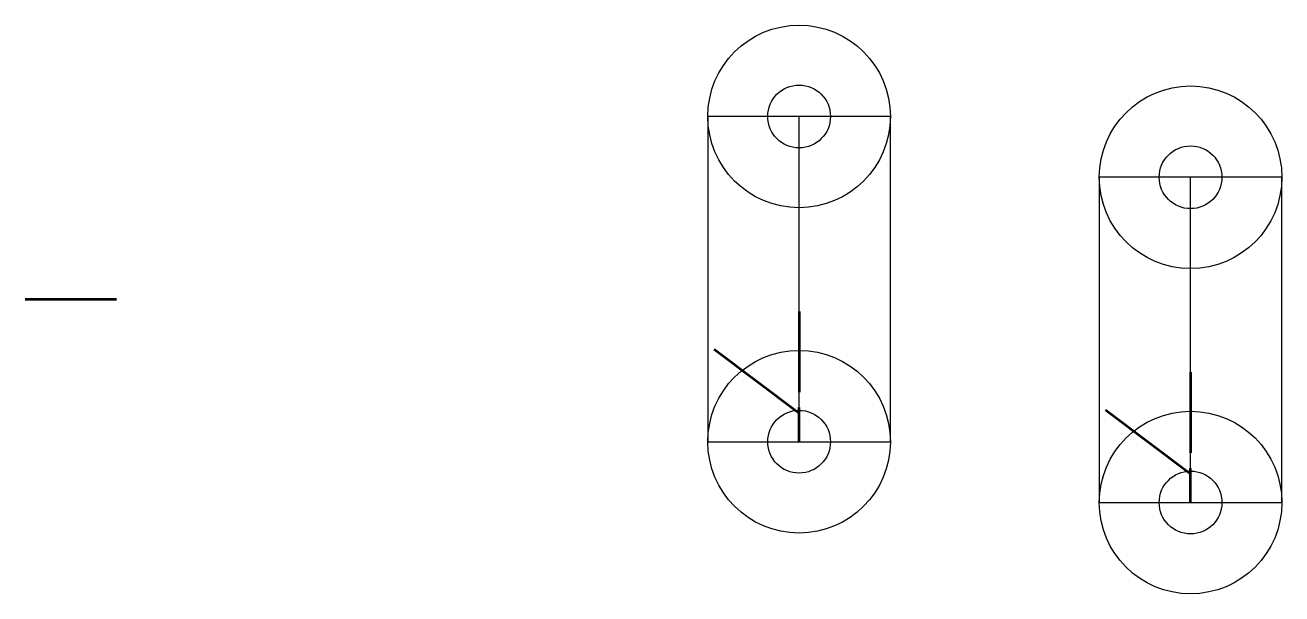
# Model space of a CAD drawing. Header units: millimetres. Extents: x 440 to 881, y 454 to 653.
import ezdxf

# ---------------------------------------------------------------- set-up
doc = ezdxf.new("R2010")
doc.units = ezdxf.units.MM
doc.layers.get('0').update_dxf_attribs({"true_color": 0xc2ced6})
doc.layers.add('Sectioning', color=7, linetype='Continuous', lineweight=53, true_color=0xf3ff99)

msp = doc.modelspace()

# ---------------------------------------------------------------- linework, layer by layer
for p, q in [((711.38, 507.2, 19), (711.38, 621.2, 19)), ((848.59, 485.89, 19), (848.59, 599.89, 19))]:
    msp.add_line(p, q)
for points in [[(679.38, 507.2), (743.38, 507.2), (743.38, 621.2), (679.38, 621.2)], [(816.59, 485.89), (880.59, 485.89), (880.59, 599.89), (816.59, 599.89)]]:
    msp.add_lwpolyline(points, close=True)
for centre, radius in [((711.38, 621.2, 19), 32), ((711.38, 621.2, 19), 11), ((848.59, 599.89, 19), 32), ((848.59, 599.89, 19), 11), ((711.38, 507.2, 19), 32), ((711.38, 507.2, 19), 11), ((848.59, 485.89, 19), 32), ((848.59, 485.89, 19), 11)]:
    msp.add_circle(centre, radius)
at = {"layer": 'Sectioning'}
for p, q in [((472.09, 557.1, 19), (440.09, 557.1, 19)), ((711.38, 552.85, 19), (711.38, 524.57, 19)), ((711.27, 517.24, 19), (681.57, 539.52)), ((681.57, 539.52), (681.57, 539.52, -2.02)), ((848.59, 531.53, 19), (848.59, 503.26, 19)), ((711.38, 507.2, 19), (711.38, 519.2, 19)), ((711.38, 507.2, 19), (711.38, 518.2, 19)), ((848.49, 495.93, 19), (818.79, 518.21)), ((818.79, 518.21), (818.79, 518.21, -2.02)), ((848.59, 485.89, 19), (848.59, 497.89, 19)), ((848.59, 485.89, 19), (848.59, 496.89, 19))]:
    msp.add_line(p, q, dxfattribs=at)

doc.saveas('drawing.dxf')
